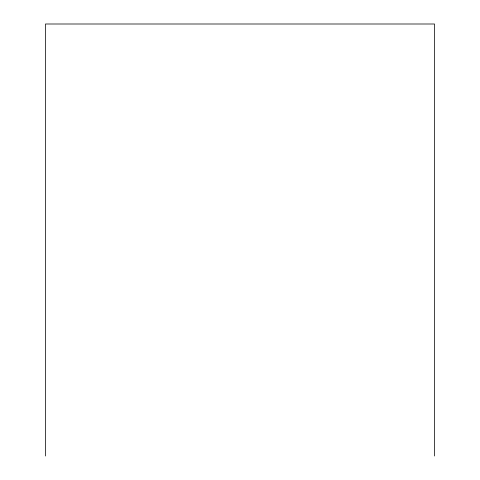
<?xml version="1.0" encoding="UTF-8"?>
<svg xmlns="http://www.w3.org/2000/svg" width="480" height="480" viewBox="0 0 480 480"><rect width="100%" height="100%" fill="white"/><g stroke="black" fill="none" stroke-linecap="round" stroke-linejoin="round"><path stroke-width="0.72" d="M434.526 456L434.526 24L45.474 24L45.474 456"/></g></svg>
